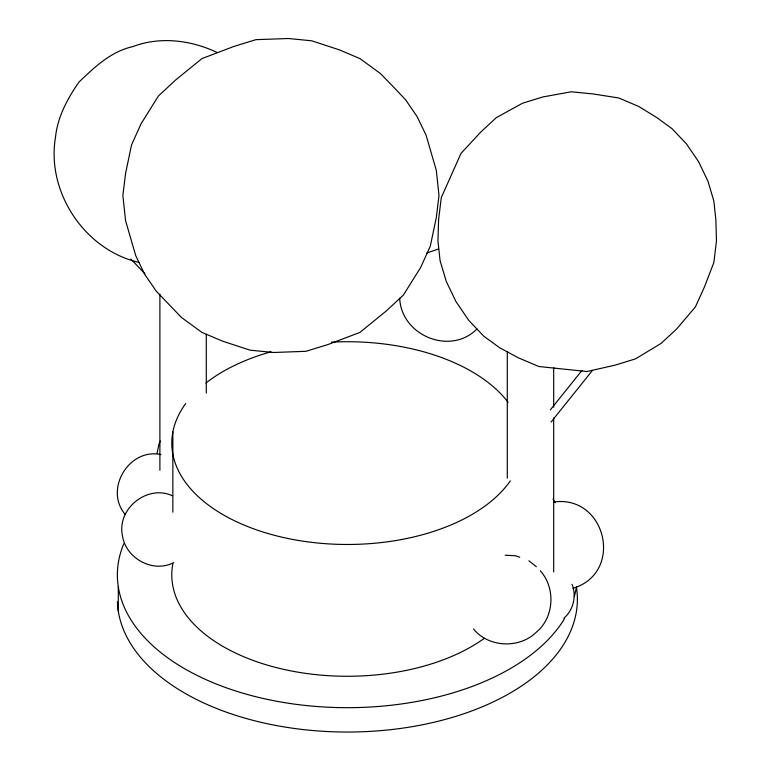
<?xml version="1.0" encoding="UTF-8"?>
<svg xmlns="http://www.w3.org/2000/svg" width="770" height="770" viewBox="0 0 770 770"><rect width="100%" height="100%" fill="white"/><g stroke="black" fill="none" stroke-linecap="round" stroke-linejoin="round"><path stroke-width="1.16" d="M157.07 453.193L159.005 443.972L160.343 441.017M550.377 409.833L581.976 370.437M551.05 422.047L592.438 370.447M563.881 618.194C573.429 610.177 576.73 595.836 572.062 584.315M476.967 328.992C450.209 355.923 401.112 335.373 399.678 298.125M426.782 253.012L438.553 248.999M173.789 562.591C152.922 573.486 125.597 558.356 122.391 535.391C116.886 508.681 147.349 484.263 172.182 495.659M572.899 588.328C624.528 572.87 606.096 494.407 553.543 502.03M505.187 555.209L515.255 555.738L519.74 557.211M161.007 454.589C128.965 447.649 104.046 489.402 125.096 514.283M139.226 262.464C84.892 250.298 46.277 192.24 55.459 137.551C57.519 116.934 67.423 98.675 79.079 81.957C94.912 66.894 110.793 51.542 132.863 46.595C160.16 36.2 191.249 40.107 217.227 52.553M528.894 560.772L536.344 566.71M130.871 259.018L144.885 273.754M540.299 570.84C555.796 587.876 554.236 617.444 536.315 632.209C519.423 648.898 488.536 647.599 473.512 628.994M553.062 499.181L555.093 502.685M553.688 367.54L553.688 407.224M553.688 418.043L553.688 571.966M507.286 351.9L507.286 478.17M206.302 334.19L206.302 393.114M172.855 431.932L172.855 512.204M159.891 294.207L159.891 470.287M118.291 586.798L118.291 611.149M576.422 586.961A230.009 132.796 0 0 1 574.324 596.452M564.525 618.657A230.009 132.796 0 0 1 282.378 702.269A230.009 132.796 0 0 1 123.806 543.697M484.349 638.311A175.579 101.37 0 0 1 280.107 668.533A175.579 101.37 0 0 1 172.855 563.727M510.308 480.865A175.579 101.37 0 0 1 280.386 536.806A175.579 101.37 0 0 1 185.724 403.528M205.908 383.056A175.579 101.37 0 0 1 270.944 351.832M331.36 342.15A175.579 101.37 0 0 1 508.171 402.392M576.451 587.337A230.009 132.796 0 0 1 359.744 731.846A230.009 132.796 0 0 1 117.406 601.611M438.582 219.816L437.966 240.933L440.065 260.578L446.225 281.3L456.023 301.705L468.786 320.387L483.656 336.086L499.615 347.722L518.22 357.752L538.827 366.51L586.933 371.535L615.172 365.134L635.568 358.839L661.132 343.372L676.705 328.915L695.416 306.893L704.502 286.815L713.828 262.599L716.475 240.933L715.859 219.816L713.848 201.018L707.948 181.181L698.573 161.662L686.359 143.778L672.123 128.763L656.858 117.618L638.869 106.53L618.782 97.983L593.15 93.95L571.225 91.784L542.792 96.972L522.493 103.238L496.313 117.637L480.663 132.151L460.999 153.403L441.297 197.582L438.582 219.816M125.568 173.433L122.873 195.493L125.568 220.672L135.751 255.698L144.625 274.187L156.204 291.127L181.451 317.461L201.904 332.38L222.357 341.081L250.106 350.177L273.446 352.487L305.988 351.312L328.347 344.411L359.965 332.38L386.194 311.013L403.355 295.103L420.641 267.508L430.305 246.14L436.301 217.564L438.996 195.493L436.301 170.324L426.118 135.289L417.234 116.799L405.665 99.859L392.19 85.634L380.418 73.535L359.965 58.616L339.512 49.915L311.763 40.81L288.423 38.5L255.881 39.674L233.522 46.575L201.904 58.616L175.666 79.974L158.514 95.894L141.228 123.479L131.555 144.856L125.568 173.433"/></g></svg>
